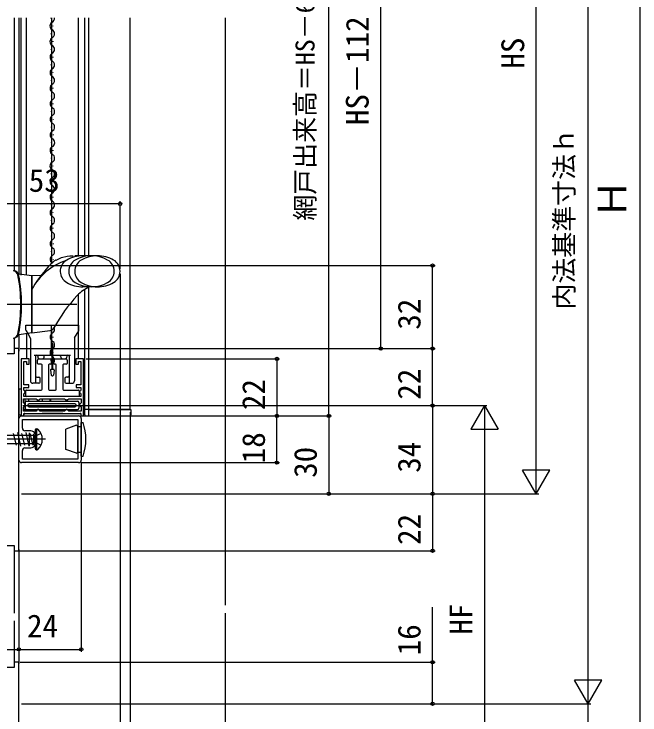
# Model space of a CAD drawing. Units: millimetres, scale not verified. Extents: x -525 to 525, y -783 to 778.
# Drawn here: x -279.6 to -38.2, y 30.8 to 301.1 of the extents above; entities that cross this region are included whole.
import ezdxf
from ezdxf.enums import TextEntityAlignment as Align

# ---------------------------------------------------------------- set-up
doc = ezdxf.new("R2010")
doc.units = ezdxf.units.MM
doc.header["$LTSCALE"] = 4
for name, color, linetype in [('0-3_YKK_11', 7, 'Continuous'), ('0-5_YKK_12', 2, 'Continuous'), ('0-6_YKK_13', 4, 'Continuous'), ('0-8_YKK_D', 6, 'Continuous'), ('0-A_YSS_K', 3, 'Continuous')]:
    doc.layers.add(name, color=color, linetype=linetype)
doc.styles.add('ＭＳ ゴシック', font='')
doc.styles.get('ＭＳ ゴシック').set_extended_font_data('MS Gothic')

msp = doc.modelspace()

# ---------------------------------------------------------------- linework, layer by layer
at = {"layer": '0-3_YKK_11'}
for p, q in [((-276.658, 146.095), (-254.658, 146.095)), ((-259.758, 148.295), (-260.058, 147.995)), ((-253.758, 146.095), (-252.758, 146.095)), ((-253.658, 145.095), (-253.658, 129.095)), ((-273.658, 140.395), (-275.358, 140.395)), ((-273.658, 134.595), (-273.658, 139.595)), ((-271.158, 137.095), (-276.158, 137.095)), ((-275.358, 133.795), (-273.658, 133.795)), ((-254.658, 128.095), (-276.658, 128.095))]:
    msp.add_line(p, q, dxfattribs=at)
for points in [[(-287.658, 99.399), (-287.658, 96.099), (-279.458, 96.099), (-279.458, 94.099), (-277.658, 94.099), (-277.658, 133.099), (-277.658, 172.099), (-279.458, 172.099), (-279.458, 170.099), (-287.658, 170.099), (-287.658, 166.799)], [(-252.758, 146.095), (-252.758, 168.095), (-255.758, 168.095), (-255.758, 166.095), (-254.758, 166.095), (-254.758, 167.095), (-253.758, 167.095), (-253.758, 158.098), (-255.658, 158.098), (-255.658, 157.098), (-253.758, 157.098), (-253.758, 156.045), (-253.958, 155.845), (-254.258, 155.545), (-254.258, 155.145), (-253.958, 154.845), (-253.758, 154.645), (-253.758, 153.595), (-275.758, 153.595), (-275.758, 154.625), (-275.558, 154.825), (-275.258, 155.125), (-275.258, 155.566), (-275.558, 155.866), (-275.758, 156.066), (-275.758, 157.095), (-273.858, 157.095), (-273.858, 158.095), (-275.758, 158.095), (-275.758, 167.095), (-274.758, 167.095), (-274.758, 166.095), (-273.758, 166.095), (-273.758, 168.095), (-276.758, 168.095), (-276.758, 146.095), (-275.758, 146.095), (-275.758, 147.095), (-253.758, 147.095), (-253.758, 146.095)], [(-260.058, 147.995), (-269.458, 147.995), (-269.758, 148.295), (-270.058, 148.595), (-270.458, 148.595), (-270.758, 148.295), (-271.058, 147.995), (-275.858, 147.995), (-275.858, 149.545), (-275.558, 149.845), (-275.258, 150.145), (-275.258, 150.545), (-275.558, 150.845), (-275.858, 151.145), (-275.858, 152.695), (-271.058, 152.695), (-270.758, 152.395), (-270.458, 152.095), (-270.058, 152.095), (-269.758, 152.395), (-269.458, 152.695), (-260.058, 152.695), (-259.758, 152.395), (-259.458, 152.095), (-259.058, 152.095), (-258.758, 152.395), (-258.458, 152.695), (-253.658, 152.695), (-253.658, 151.145), (-253.958, 150.845), (-254.258, 150.545), (-254.258, 150.145), (-253.958, 149.845), (-253.658, 149.545), (-253.658, 147.995), (-258.458, 147.995), (-258.758, 148.295), (-259.058, 148.595), (-259.458, 148.595), (-259.758, 148.295)], [(-277.658, 129.095), (-277.658, 137.095), (-277.658, 145.095)], [(-276.358, 141.395), (-276.358, 144.795), (-254.958, 144.795), (-254.958, 129.395), (-276.358, 129.395), (-276.358, 132.795)], [(-391.658, -4.901), (-331.058, -4.901), (-331.058, -32.901), (-327.658, -32.901), (-327.658, -31.001), (-328.158, -30.501), (-328.658, -30.001), (-328.658, -4.901), (-277.658, -4.901), (-277.658, -3.401), (-265.158, -3.401), (-265.158, -4.901), (-262.658, -4.901), (-262.658, -0.901), (-277.658, -0.901), (-277.658, 51.099), (-279.458, 51.099), (-279.458, 49.099), (-287.658, 49.099), (-287.658, 45.799)]]:
    msp.add_lwpolyline(points, dxfattribs=at)
for centre, radius, start, end in [((-276.658, 145.095), 1, 90.00087, 179.99999), ((-254.658, 145.095), 1, 359.99998, 90.00088), ((-275.358, 141.395), 1, 180.00001, 269.99999), ((-273.658, 137.095), 3.3, 50.70338, 89.99998), ((-275.358, 132.795), 1, 90.00001, 179.99999), ((-273.658, 137.095), 3.3, 269.99977, 309.29562), ((-276.658, 129.095), 1, 180.00044, 270.00042), ((-254.658, 129.095), 1, 270.00001, 359.99999)]:
    msp.add_arc(centre, radius, start, end, dxfattribs=at)
at = {"layer": '0-5_YKK_12'}
for p, q in [((-279.458, 299.61), (-279.458, 202.029)), ((-277.658, 299.61), (-277.658, 200.802)), ((-276.758, 200.394), (-276.758, 299.61)), ((-274.758, 200.394), (-274.758, 299.61)), ((-265.205, 299.398), (-265.205, 299.598)), ((-265.058, 299.61), (-265.058, 204.927)), ((-254.758, 207.899), (-254.758, 299.61)), ((-252.258, 207.899), (-252.258, 299.61)), ((-250.758, 207.899), (-250.758, 299.61)), ((-234.758, 148.595), (-234.758, 299.61)), ((-264.441, 296.399), (-264.442, 296.599)), ((-265.198, 293.398), (-265.198, 293.598)), ((-264.435, 290.399), (-264.435, 290.599)), ((-265.191, 287.398), (-265.192, 287.598)), ((-264.428, 284.399), (-264.428, 284.599)), ((-265.185, 281.398), (-265.185, 281.598)), ((-264.421, 278.399), (-264.421, 278.599)), ((-265.178, 275.398), (-265.178, 275.598)), ((-264.415, 272.399), (-264.415, 272.599)), ((-277.658, 268.763), (-277.658, 200.802)), ((-265.171, 269.398), (-265.171, 269.598)), ((-264.408, 266.399), (-264.408, 266.599)), ((-265.165, 263.398), (-265.165, 263.598)), ((-264.401, 260.399), (-264.401, 260.599)), ((-265.158, 257.398), (-265.158, 257.598)), ((-264.394, 254.399), (-264.395, 254.599)), ((-265.151, 251.398), (-265.151, 251.598)), ((-264.415, 248.399), (-264.415, 248.599)), ((-265.171, 245.398), (-265.171, 245.598)), ((-265.171, 245.398), (-265.171, 245.598)), ((-264.435, 242.399), (-264.435, 242.599)), ((-265.191, 239.398), (-265.192, 239.598)), ((-264.428, 236.399), (-264.428, 236.599)), ((-265.185, 233.398), (-265.185, 233.598)), ((-264.421, 230.399), (-264.421, 230.599)), ((-265.178, 227.398), (-265.178, 227.598)), ((-264.415, 224.399), (-264.415, 224.599)), ((-265.171, 221.398), (-265.171, 221.598)), ((-264.408, 218.399), (-264.408, 218.599)), ((-265.165, 215.398), (-265.165, 215.598)), ((-264.401, 212.399), (-264.401, 212.599)), ((-265.158, 209.398), (-265.158, 209.598)), ((-264.394, 206.399), (-264.395, 206.599)), ((-252.258, 148.595), (-252.258, 194.939)), ((-250.758, 148.595), (-250.758, 195.708)), ((-254.758, 168.095), (-254.758, 192.996)), ((-265.058, 179.264), (-265.058, 171.099)), ((-277.658, 177.397), (-277.658, 171.029)), ((-277.658, 177.396), (-277.658, 171.599)), ((-274.758, 177.804), (-274.758, 168.095)), ((-264.408, 176.401), (-264.408, 176.601)), ((-265.165, 173.4), (-265.165, 173.6)), ((-264.428, 170.401), (-264.428, 170.601)), ((-265.185, 167.4), (-265.185, 167.6)), ((-234.758, 148.595), (-252.758, 148.595)), ((-279.458, 94.599), (-279.458, 70.1)), ((-277.658, 94.599), (-277.658, 70.1)), ((-279.458, 67.1), (-279.458, 50.6)), ((-277.658, 67.1), (-277.658, 50.6))]:
    msp.add_line(p, q, dxfattribs=at)
msp.add_lwpolyline([(-279.458, 176.189), (-279.458, 176.17), (-279.458, 171.599)], dxfattribs=at)
for centre, start, end in [((-263.983, 296.499), 119.26649, 240.8614), ((-265.663, 299.497), 299.26649, 3.76461), ((-265.657, 293.497), 299.26649, 60.8614), ((-263.976, 290.499), 119.26649, 240.8614), ((-265.65, 287.497), 299.26649, 60.8614), ((-263.97, 284.499), 119.26649, 240.8614), ((-265.643, 281.497), 299.26649, 60.8614), ((-263.963, 278.499), 119.26649, 240.8614), ((-265.636, 275.497), 299.26649, 60.8614), ((-263.956, 272.499), 119.26649, 240.8614), ((-265.63, 269.497), 299.26649, 60.8614), ((-263.95, 266.499), 119.26649, 240.8614), ((-265.623, 263.497), 299.26649, 60.8614), ((-263.943, 260.499), 119.26649, 240.8614), ((-265.616, 257.497), 299.26649, 60.8614), ((-263.936, 254.499), 119.26649, 240.8614), ((-265.61, 251.497), 299.26649, 60.8614), ((-263.956, 248.499), 119.26649, 240.8614), ((-265.63, 245.497), 299.26649, 60.8614), ((-263.976, 242.499), 119.26649, 240.8614), ((-265.65, 239.497), 299.26649, 60.8614), ((-263.97, 236.499), 119.26649, 240.8614), ((-265.643, 233.497), 299.26649, 60.8614), ((-263.963, 230.499), 119.26649, 240.8614), ((-265.636, 227.497), 299.26649, 60.8614), ((-263.956, 224.499), 119.26649, 240.8614), ((-265.63, 221.497), 299.26649, 60.8614), ((-263.95, 218.499), 119.26649, 240.8614), ((-265.623, 215.497), 299.26649, 60.8614), ((-263.943, 212.499), 119.26649, 240.8614), ((-265.616, 209.497), 299.26649, 60.8614), ((-263.936, 206.499), 119.26649, 235.76215), ((-265.63, 179.497), 299.26649, 26.20851), ((-263.95, 176.501), 119.26649, 240.8614), ((-265.623, 173.499), 299.26649, 60.8614), ((-263.97, 170.501), 119.26649, 227.62547), ((-263.97, 170.501), 227.62547, 240.8614), ((-265.643, 167.499), 299.26649, 60.8614)]:
    msp.add_arc(centre, 1.718, start, end, dxfattribs=at)
at = {"layer": '0-6_YKK_13'}
for p, q in [((-264.503, 205.462), (-264.496, 205.466)), ((-247.408, 207.899), (-256.159, 207.899)), ((-272.658, 200.099), (-277.645, 200.8)), ((-269.207, 200.22), (-272.658, 200.099)), ((-272.658, 200.099), (-272.658, 178.099)), ((-272.658, 178.099), (-272.658, 200.099)), ((-255.403, 189.099), (-305.437, 189.099)), ((-274.958, 179.232), (-274.958, 181.099)), ((-272.658, 178.099), (-265.649, 179.084)), ((-256.205, 176.205), (-254.623, 178.984)), ((-254.558, 179.232), (-254.558, 181.099)), ((-272.658, 178.099), (-277.645, 177.398)), ((-273.258, 175.981), (-273.258, 159.699)), ((-256.258, 175.981), (-256.258, 159.699)), ((-264.558, 164.099), (-264.558, 174.099)), ((-271.758, 169.599), (-257.758, 169.599)), ((-271.258, 169.099), (-271.258, 158.699)), ((-270.408, 169.099), (-270.408, 169.599)), ((-270.008, 168.095), (-265.508, 168.095)), ((-269.408, 168.099), (-268.908, 168.099)), ((-267.908, 169.099), (-267.908, 169.599)), ((-265.208, 167.795), (-265.208, 166.395)), ((-264.308, 166.395), (-264.308, 167.795)), ((-264.008, 168.095), (-259.508, 168.095)), ((-261.608, 169.099), (-261.608, 169.599)), ((-260.608, 168.099), (-260.108, 168.099)), ((-259.108, 169.099), (-259.108, 169.599)), ((-258.258, 169.099), (-258.258, 158.699)), ((-270.508, 166.395), (-270.508, 167.595)), ((-269.058, 166.095), (-270.208, 166.095)), ((-268.758, 156.395), (-268.758, 165.795)), ((-266.258, 165.795), (-266.258, 156.395)), ((-265.508, 166.095), (-265.958, 166.095)), ((-263.558, 166.095), (-264.008, 166.095)), ((-263.258, 156.395), (-263.258, 165.795)), ((-260.758, 165.795), (-260.758, 156.395)), ((-259.308, 166.095), (-260.458, 166.095)), ((-259.008, 167.595), (-259.008, 166.395)), ((-265.46, 163.757), (-265.193, 161.857)), ((-265.163, 164.099), (-264.353, 164.099)), ((-264.056, 163.757), (-264.323, 161.857)), ((-270.758, 161.099), (-270.008, 161.099)), ((-269.508, 159.199), (-269.508, 160.599)), ((-264.896, 161.599), (-264.62, 161.599)), ((-260.008, 160.599), (-260.008, 159.199)), ((-258.758, 161.099), (-259.508, 161.099)), ((-270.008, 158.699), (-272.258, 158.699)), ((-259.508, 158.699), (-257.258, 158.699)), ((-277.678, 156.599), (-277.678, 146.599)), ((-275.058, 153.895), (-275.058, 155.795)), ((-274.758, 156.095), (-269.058, 156.095)), ((-265.958, 156.095), (-263.558, 156.095)), ((-260.458, 156.095), (-254.758, 156.095)), ((-254.458, 155.795), (-254.458, 153.895)), ((-275.258, 148.595), (-275.258, 152.695)), ((-254.758, 153.595), (-274.758, 153.595)), ((-274.758, 151.795), (-255.058, 151.795)), ((-273.958, 152.695), (-273.958, 151.795)), ((-270.258, 152.095), (-270.558, 151.795)), ((-269.958, 151.795), (-270.258, 152.095)), ((-268.558, 151.795), (-268.558, 152.695)), ((-265.658, 151.795), (-265.658, 152.695)), ((-265.458, 152.695), (-265.458, 151.795)), ((-252.558, 153.095), (-252.558, 148.595)), ((-274.258, 150.295), (-274.258, 150.095)), ((-256.058, 150.795), (-273.758, 150.795)), ((-273.758, 149.595), (-256.058, 149.595)), ((-255.558, 150.095), (-255.558, 150.295)), ((-254.558, 151.295), (-254.558, 149.095)), ((-254.558, 150.795), (-254.258, 150.495)), ((-254.254, 150.099), (-254.558, 149.795)), ((-277.678, 146.599), (-276.758, 146.599)), ((-276.758, 148.599), (-276.758, 146.599)), ((-276.758, 148.595), (-276.758, 146.595)), ((-275.858, 148.595), (-255.058, 148.595)), ((-275.758, 146.795), (-275.758, 146.595)), ((-275.458, 147.095), (-254.058, 147.095)), ((-268.758, 147.995), (-268.758, 148.595)), ((-260.758, 147.095), (-268.758, 147.095)), ((-266.758, 148.595), (-266.758, 147.995)), ((-262.758, 147.095), (-266.758, 147.095)), ((-262.758, 147.995), (-262.758, 148.595)), ((-260.758, 148.595), (-260.758, 147.995)), ((-253.758, 146.795), (-253.758, 146.395)), ((-253.458, 146.095), (-251.158, 146.095)), ((-252.258, 146.595), (-252.258, 148.595)), ((-251.158, 146.095), (-235.058, 146.095)), ((-253.658, 143.596), (-252.944, 143.596)), ((-253.658, 132.195), (-253.658, 143.595)), ((-271.458, 140.595), (-271.458, 133.595)), ((-270.958, 141.095), (-270.673, 141.095)), ((-270.958, 141.095), (-270.958, 133.095)), ((-255.458, 142.495), (-259.558, 141.003)), ((-259.558, 133.188), (-259.558, 141.003)), ((-255.458, 142.495), (-254.958, 141.995)), ((-254.958, 141.995), (-253.658, 141.995)), ((-254.958, 132.195), (-254.958, 141.995)), ((-289.225, 138.695), (-271.958, 138.695)), ((-278.557, 134.895), (-279.721, 139.295)), ((-276.978, 134.445), (-278.1, 139.745)), ((-275.357, 134.895), (-276.521, 139.295)), ((-273.778, 134.445), (-274.9, 139.745)), ((-272.157, 134.895), (-273.321, 139.295)), ((-271.958, 139.095), (-271.458, 139.595)), ((-271.958, 135.095), (-271.958, 139.095)), ((-271.293, 138.34), (-271.955, 137.095)), ((-271.458, 135.444), (-271.458, 138.747)), ((-269.182, 139.393), (-271.293, 138.34)), ((-267.404, 137.095), (-296.901, 137.095)), ((-289.225, 135.495), (-271.958, 135.495)), ((-271.293, 135.85), (-271.955, 137.095)), ((-269.182, 134.798), (-271.293, 135.85)), ((-271.958, 135.095), (-271.458, 134.595)), ((-270.958, 133.095), (-270.673, 133.095)), ((-255.458, 131.696), (-259.558, 133.188)), ((-255.458, 131.695), (-254.958, 132.195)), ((-254.958, 132.195), (-253.658, 132.195)), ((-253.658, 130.595), (-253.658, 132.195)), ((-253.658, 130.596), (-252.944, 130.596))]:
    msp.add_line(p, q, dxfattribs=at)
for points in [[(-263.381, 206.247), (-263.558, 206.146), (-263.732, 206.039), (-263.903, 205.927), (-264.07, 205.809), (-264.29, 205.639), (-264.504, 205.46)], [(-263.381, 206.247), (-263.558, 206.146), (-263.732, 206.039), (-263.903, 205.927), (-264.07, 205.809), (-264.29, 205.639), (-264.496, 205.466)], [(-263.372, 206.247), (-261.29, 207.165), (-259.036, 207.728), (-258.028, 207.856), (-256.814, 207.912)], [(-247.408, 195.899), (-250.293, 195.899), (-253.283, 195.899)], [(-274.958, 181.099), (-263.607, 181.099), (-254.558, 181.099)], [(-274.892, 178.984), (-274.261, 177.874), (-273.311, 176.205)], [(-265.058, 170.599), (-265.058, 179.264), (-265.058, 181.099)], [(-264.558, 174.099), (-264.958, 174.099), (-264.958, 164.099)], [(-277.678, 156.599), (-276.758, 156.599), (-276.758, 146.599)], [(-258.958, 151.795), (-259.258, 152.095), (-259.558, 151.795)], [(-275.258, 151.295), (-275.258, 149.095), (-275.258, 151.295)], [(-250.658, 146.595), (-250.658, 148.595), (-252.558, 148.595)], [(-250.658, 148.595), (-234.558, 148.595), (-234.558, 146.595)]]:
    msp.add_lwpolyline(points, dxfattribs=at)
for centre, radius, start, end in [((-251.748, 183.469), 23.9, 108.95566, 151.0326), ((-234.958, 174.219), 43, 133.40017, 147.51539), ((-256.748, 201.899), 5, 123.24149, 240.13717), ((-256.748, 201.899), 5, 119.86283, 123.24149), ((-252.998, 195.368), 12.531, 90, 119.86283), ((-253.457, 201.899), 5, 119.86283, 240.13717), ((-251.158, 201.899), 5, 119.86283, 240.13717), ((-249.707, 195.368), 12.531, 60.13717, 119.86283), ((-247.408, 195.368), 12.531, 90, 119.86283), ((-247.408, 195.368), 12.531, 60.13717, 90), ((-245.957, 201.899), 5, 299.86283, 60.13717), ((-243.658, 201.899), 5, 299.86283, 60.13717), ((-280.032, 200.093), 2, 11.36286, 85), ((-279.743, 200.049), 2, 11.31689, 85), ((-334.738, 189.099), 57.8, 348.63714, 11.36286), ((-277.576, 201.295), 0.5, 209.89723, 262), ((-334.458, 189.099), 57.8, 348.68311, 11.31689), ((-252.998, 208.43), 12.531, 240.13717, 270), ((-249.707, 208.43), 12.531, 240.13717, 299.86283), ((-247.408, 208.43), 12.531, 240.13717, 270), ((-247.408, 208.43), 12.531, 270, 299.86283), ((-245.589, 183.78), 13, 111.21039, 137.46476), ((-206.536, 147.95), 66, 137.46476, 150.85713), ((-274.458, 179.232), 0.5, 180, 209.64413), ((-265.927, 181.065), 2, 278, 330.85713), ((-255.058, 179.232), 0.5, 330.35587, 0), ((-280.032, 178.105), 2, 275, 348.63714), ((-279.743, 178.149), 2, 275, 348.68311), ((-277.576, 176.903), 0.5, 98, 150.10277), ((-273.758, 175.981), 0.5, 360, 26.56505), ((-255.758, 175.981), 0.5, 153.43495, 180), ((-266.058, 170.599), 1, 270, 0), ((-270.758, 169.099), 0.5, 90, 180), ((-270.008, 167.595), 0.5, 90, 180), ((-269.408, 169.099), 1, 180, 270), ((-268.908, 169.099), 1, 270, 0), ((-265.508, 167.795), 0.3, 0, 90), ((-264.008, 167.795), 0.3, 90, 180), ((-260.608, 169.099), 1, 180, 270), ((-260.108, 169.099), 1, 270, 0), ((-259.508, 167.595), 0.5, 0, 90), ((-258.758, 169.099), 0.5, 0, 90), ((-270.208, 166.395), 0.3, 180, 270), ((-269.058, 165.795), 0.3, 360, 90), ((-265.958, 165.795), 0.3, 90, 180), ((-265.508, 166.395), 0.3, 270, 360), ((-264.008, 166.395), 0.3, 180, 270), ((-263.558, 165.795), 0.3, 360, 90), ((-260.458, 165.795), 0.3, 90, 180), ((-259.308, 166.395), 0.3, 270, 0), ((-265.163, 163.799), 0.3, 90, 188), ((-264.353, 163.799), 0.3, 352, 90), ((-272.258, 159.699), 1, 180, 270), ((-270.758, 161.599), 0.5, 180, 270), ((-270.008, 160.599), 0.5, 0, 90), ((-264.896, 161.899), 0.3, 188, 270), ((-264.62, 161.899), 0.3, 270, 352), ((-259.508, 160.599), 0.5, 90, 180), ((-258.758, 161.599), 0.5, 270, 0), ((-257.258, 159.699), 1, 270, 0), ((-270.008, 159.199), 0.5, 270, 360), ((-259.508, 159.199), 0.5, 180, 270), ((-274.758, 155.795), 0.3, 90, 180), ((-269.058, 156.395), 0.3, 270, 360), ((-265.958, 156.395), 0.3, 180, 270), ((-263.558, 156.395), 0.3, 270, 0), ((-260.458, 156.395), 0.3, 180, 270), ((-254.758, 155.795), 0.3, 0, 90), ((-274.758, 151.295), 0.5, 90, 180), ((-274.758, 153.895), 0.3, 180, 270), ((-255.058, 151.295), 0.5, 0, 90), ((-254.758, 153.895), 0.3, 270, 360), ((-253.058, 153.095), 0.5, 0, 53.1301), ((-274.758, 149.095), 0.5, 180, 270), ((-273.758, 150.295), 0.5, 90, 180), ((-273.758, 150.095), 0.5, 180, 270), ((-256.058, 150.295), 0.5, 0, 90), ((-256.058, 150.095), 0.5, 270, 0), ((-255.058, 149.095), 0.5, 270, 0), ((-276.258, 146.595), 0.5, 180, 270), ((-276.258, 146.595), 0.5, 270, 0), ((-275.458, 146.795), 0.3, 90, 180), ((-254.058, 146.795), 0.3, 0, 90), ((-253.458, 146.395), 0.3, 180, 270), ((-251.758, 146.595), 0.5, 180, 270), ((-251.158, 146.595), 0.5, 270, 0), ((-235.058, 146.595), 0.5, 270, 0), ((-271.858, 137.095), 20, 341.03456, 18.96568), ((-270.958, 140.595), 0.5, 90, 180), ((-270.673, 140.595), 0.5, 46.81658, 90), ((-273.958, 137.095), 5.3, 313.18342, 46.81658), ((-270.958, 133.595), 0.5, 180, 270), ((-270.673, 133.595), 0.5, 270, 313.18342)]:
    msp.add_arc(centre, radius, start, end, dxfattribs=at)
at = {"layer": '0-8_YKK_D'}
for p, q in [((-78.158, 126.599), (-78.158, 455.599)), ((-38.158, 455.599), (-38.158, 5.599)), ((-158.16, 146.099), (-158.16, 431.099)), ((-58.158, 45.599), (-58.158, 425.599)), ((-138.158, 172.099), (-138.158, 410.099)), ((-238.658, 227.899), (-291.658, 227.899)), ((-238.658, 202.899), (-238.658, 228.899)), ((-291.658, 204.099), (-117.158, 204.099)), ((-118.158, 172.099), (-118.158, 204.099)), ((-238.658, 200.899), (-238.658, -53.901)), ((-277.158, 172.099), (-117.158, 172.099)), ((-277.158, 172.099), (-117.158, 172.099)), ((-277.158, 172.099), (-137.158, 172.099)), ((-118.158, 150.099), (-118.158, 172.099)), ((-251.758, 168.099), (-177.158, 168.099)), ((-178.158, 168.099), (-178.158, 146.099)), ((-276.158, 150.099), (-97.158, 150.099)), ((-276.158, 150.099), (-117.158, 150.099)), ((-276.158, 150.099), (-117.158, 150.099)), ((-118.158, 150.099), (-118.158, 116.099)), ((-98.158, 150.099), (-103.408, 141.006)), ((-98.158, 150.099), (-92.908, 141.006)), ((-98.158, 150.099), (-98.158, 131.913)), ((-253.658, 146.095), (-157.158, 146.095)), ((-251.758, 146.099), (-177.158, 146.099)), ((-251.758, 146.099), (-157.16, 146.099)), ((-251.758, 146.099), (-177.158, 146.099)), ((-234.758, 147.599), (-234.758, -73.901)), ((-178.158, 128.095), (-178.158, 146.099)), ((-158.158, 146.095), (-158.158, 116.099)), ((-103.408, 141.006), (-92.908, 141.006)), ((-98.158, 139.599), (-98.158, 5.599)), ((-78.158, 116.099), (-78.158, 134.286)), ((-253.658, 128.095), (-253.658, 55.099)), ((-253.658, 128.095), (-177.158, 128.095)), ((-78.158, 116.099), (-83.408, 125.193)), ((-72.908, 125.193), (-83.408, 125.193)), ((-78.158, 116.099), (-72.908, 125.193)), ((-276.658, 116.099), (-77.158, 116.099)), ((-276.658, 116.099), (-117.158, 116.099)), ((-276.658, 116.099), (-117.158, 116.099)), ((-276.658, 116.099), (-157.158, 116.099)), ((-118.158, 116.099), (-118.158, 94.099)), ((-277.558, 94.099), (-117.158, 94.099)), ((-277.658, 90.864), (-277.658, 55.099)), ((-277.658, 89.864), (-277.658, 55.099)), ((-392.658, 56.099), (-277.658, 56.099)), ((-277.658, 56.099), (-253.658, 56.099)), ((-58.158, 35.099), (-58.158, 53.286)), ((-277.158, 51.099), (-117.158, 51.099)), ((-58.158, 35.099), (-63.408, 44.193)), ((-52.908, 44.193), (-63.408, 44.193)), ((-58.158, 35.099), (-52.908, 44.193)), ((-276.658, 35.099), (-57.158, 35.099)), ((-276.658, 35.099), (-57.158, 35.099)), ((-276.658, 35.099), (-117.158, 35.099)), ((-58.158, -4.901), (-58.158, 35.099))]:
    msp.add_line(p, q, dxfattribs=at)
msp.add_lwpolyline([(-118.158, 35.099), (-118.158, 51.099), (-118.158, 72.308)], dxfattribs=at)
for centre in [(-238.658, 227.899), (-118.158, 204.099), (-138.158, 172.099), (-118.158, 172.099), (-118.158, 172.099), (-178.158, 168.099), (-118.158, 150.099), (-118.158, 150.099), (-178.158, 146.099), (-178.158, 146.099), (-158.16, 146.099), (-158.158, 146.095), (-178.158, 128.095), (-158.158, 116.099), (-118.158, 116.099), (-118.158, 116.099), (-118.158, 94.099), (-277.658, 56.099), (-277.658, 56.099), (-253.658, 56.099), (-118.158, 51.099), (-118.158, 35.099)]:
    msp.add_circle(centre, 0.637, dxfattribs=at)
at = {"layer": '0-A_YSS_K'}
for p, q in [((-198.158, 299.61), (-198.158, 73.1)), ((-198.158, 70.1), (-198.158, 15.099))]:
    msp.add_line(p, q, dxfattribs=at)

# ---------------------------------------------------------------- texts
at = {"layer": '0-8_YKK_D', "style": 'ＭＳ ゴシック'}
for s, height, p in [('網戸出来高＝HS－65', 7.331, (-161.467, 221.412)), ('HS－112', 8.798, (-140.158, 258.27)), ('HS', 8.798, (-80.158, 280.054)), ('内法基準寸法ｈ', 7.331, (-61.522, 187.133)), ('Ｈ', 11, (-40.158, 222.247)), ('32', 8.798, (-120.158, 179.372)), ('22', 8.798, (-120.158, 152.372)), ('22', 8.798, (-180.158, 148.372)), ('18', 8.798, (-180.158, 127.859)), ('34', 8.798, (-120.158, 124.202)), ('30', 8.798, (-160.158, 122.234)), ('22', 8.798, (-120.158, 96.372)), ('HF', 8.798, (-100.158, 61.792)), ('16', 8.798, (-120.158, 53.808))]:
    msp.add_text(s, height=height, rotation=90, dxfattribs=at).set_placement(p, align=Align.BOTTOM_LEFT)
for s, p in [('53', (-273.885, 229.899)), ('24', (-274.556, 58.099))]:
    msp.add_text(s, height=8.798, dxfattribs=at).set_placement(p, align=Align.BOTTOM_LEFT)

doc.saveas('drawing.dxf')
